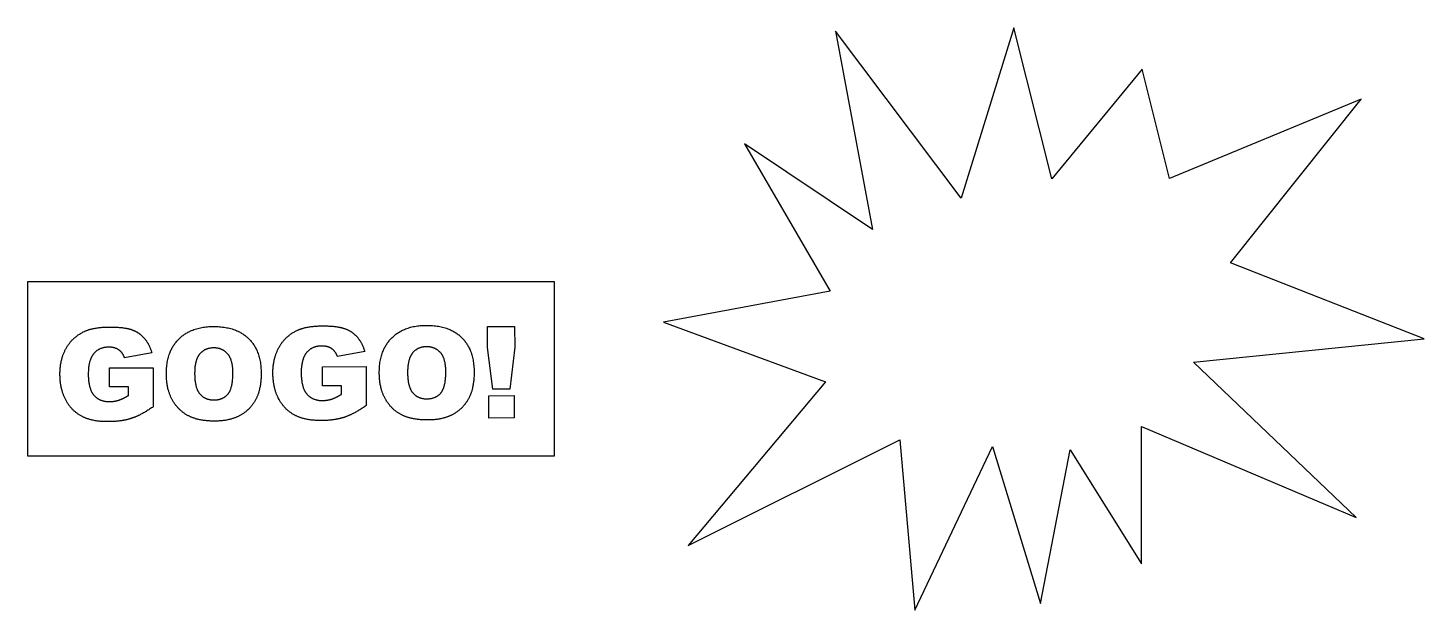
# Model space of a CAD drawing. Header units: millimetres. Extents: x -151 to 78, y -31 to 65.
import ezdxf

# ---------------------------------------------------------------- set-up
doc = ezdxf.new("R2010")
doc.units = ezdxf.units.MM
doc.layers.get('0').update_dxf_attribs({"linetype": 'CONTINUOUS'})

msp = doc.modelspace()

# ---------------------------------------------------------------- linework, layer by layer
for p, q in [((-75.75, 15.83, 0), (-71.29, 15.86, 0)), ((-75.73, 12.42, 0), (-75.75, 15.83, 0)), ((-71.29, 15.86, 0), (-71.28, 12.44, 0)), ((-130.78, 11.55, 0), (-135.25, 10.73, 0)), ((-95.87, 11.74, 0), (-100.34, 10.91, 0)), ((-74.85, 5.56, 0), (-75.73, 12.42, 0)), ((-71.28, 12.44, 0), (-72.1, 5.57, 0)), ((-102.81, 9.24, 0), (-95.65, 9.28, 0)), ((-102.8, 6.12, 0), (-102.81, 9.24, 0)), ((-95.65, 9.28, 0), (-95.62, 2.89, 0)), ((-137.73, 9.06, 0), (-130.56, 9.1, 0)), ((-137.71, 5.94, 0), (-137.73, 9.06, 0)), ((-130.56, 9.1, 0), (-130.53, 2.7, 0)), ((-134.61, 5.95, 0), (-137.71, 5.94, 0)), ((-134.6, 4.54, 0), (-134.61, 5.95, 0)), ((-99.7, 6.14, 0), (-102.8, 6.12, 0)), ((-99.69, 4.73, 0), (-99.7, 6.14, 0)), ((-72.1, 5.57, 0), (-74.85, 5.56, 0)), ((-75.53, 4.51, 0), (-71.38, 4.53, 0)), ((-75.51, 0.83, 0), (-75.53, 4.51, 0)), ((-71.38, 4.53, 0), (-71.36, 0.86, 0)), ((-71.36, 0.86, 0), (-75.51, 0.83, 0))]:
    msp.add_line(p, q)
for points in [[(-42.83, -20.06), (-8.13, -2.71), (-5.69, -30.63), (7.05, -3.8), (14.91, -29.55), (19.79, -4.34), (31.45, -23.04), (31.45, -0.55), (66.69, -15.45), (40, 10), (77.8, 13.83), (46.09, 26.3), (67.5, 53.13), (36.06, 40.12), (31.58, 58.03), (16.76, 40.03), (10.57, 64.79), (1.9, 36.87), (-18.71, 64.25), (-12.62, 31.75), (-33.62, 45.81), (-19.58, 21.65), (-46.9, 16.54), (-20.33, 6.78)], [(-151.08, 23.25), (-64.79, 23.25), (-64.79, -5.42), (-151.08, -5.42)]]:
    msp.add_lwpolyline(points, close=True)
for points in [[(-91.46, 13.96, 0), (-89.43, 16.02, 0), (-85.77, 16.04, 0)], [(-85.77, 16.04, 0), (-82.03, 16.06, 0), (-79.99, 14.06, 0)], [(-144.84, 12.24, 0), (-143.84, 14.06, 0), (-141.89, 15.01, 0)], [(-141.89, 15.01, 0), (-140.37, 15.75, 0), (-137.79, 15.76, 0)], [(-137.79, 15.76, 0), (-135.31, 15.77, 0), (-134.07, 15.33, 0)], [(-134.07, 15.33, 0), (-132.83, 14.89, 0), (-132.02, 13.94, 0)], [(-132.02, 13.94, 0), (-131.2, 13, 0), (-130.78, 11.55, 0)], [(-128.39, 8.04, 0), (-128.41, 11.72, 0), (-126.37, 13.77, 0)], [(-126.37, 13.77, 0), (-124.34, 15.83, 0), (-120.68, 15.85, 0)], [(-120.68, 15.85, 0), (-116.94, 15.87, 0), (-114.9, 13.87, 0)], [(-114.9, 13.87, 0), (-112.87, 11.87, 0), (-112.85, 8.25, 0)], [(-109.93, 12.42, 0), (-108.93, 14.25, 0), (-106.98, 15.2, 0)], [(-106.98, 15.2, 0), (-105.46, 15.93, 0), (-102.88, 15.95, 0)], [(-102.88, 15.95, 0), (-100.39, 15.96, 0), (-99.16, 15.51, 0)], [(-99.16, 15.51, 0), (-97.92, 15.07, 0), (-97.11, 14.13, 0)], [(-97.11, 14.13, 0), (-96.29, 13.19, 0), (-95.87, 11.74, 0)], [(-93.48, 8.23, 0), (-93.5, 11.9, 0), (-91.46, 13.96, 0)], [(-79.99, 14.06, 0), (-77.96, 12.06, 0), (-77.94, 8.43, 0)], [(-145.83, 7.96, 0), (-145.85, 10.42, 0), (-144.84, 12.24, 0)], [(-137.88, 12.46, 0), (-139.4, 12.46, 0), (-140.3, 11.39, 0)], [(-136.19, 12.02, 0), (-136.85, 12.47, 0), (-137.88, 12.46, 0)], [(-135.25, 10.73, 0), (-135.53, 11.58, 0), (-136.19, 12.02, 0)], [(-120.68, 12.34, 0), (-122.08, 12.33, 0), (-122.92, 11.34, 0)], [(-118.35, 11.38, 0), (-119.21, 12.35, 0), (-120.68, 12.34, 0)], [(-110.92, 8.15, 0), (-110.94, 10.6, 0), (-109.93, 12.42, 0)], [(-105.39, 11.58, 0), (-106.29, 10.51, 0), (-106.28, 8.22, 0)], [(-102.97, 12.65, 0), (-104.49, 12.64, 0), (-105.39, 11.58, 0)], [(-101.28, 12.21, 0), (-101.94, 12.66, 0), (-102.97, 12.65, 0)], [(-100.34, 10.91, 0), (-100.62, 11.76, 0), (-101.28, 12.21, 0)], [(-88.01, 11.52, 0), (-88.85, 10.53, 0), (-88.84, 8.23, 0)], [(-85.77, 12.53, 0), (-87.17, 12.52, 0), (-88.01, 11.52, 0)], [(-83.44, 11.56, 0), (-84.3, 12.53, 0), (-85.77, 12.53, 0)], [(-82.57, 8.47, 0), (-82.58, 10.59, 0), (-83.44, 11.56, 0)], [(-140.3, 11.39, 0), (-141.2, 10.33, 0), (-141.19, 8.04, 0)], [(-122.92, 11.34, 0), (-123.77, 10.34, 0), (-123.75, 8.05, 0)], [(-117.48, 8.29, 0), (-117.49, 10.4, 0), (-118.35, 11.38, 0)], [(-144.89, 3.83, 0), (-145.82, 5.63, 0), (-145.83, 7.96, 0)], [(-141.19, 8.04, 0), (-141.18, 5.6, 0), (-140.25, 4.56, 0)], [(-127.33, 3.67, 0), (-128.37, 5.41, 0), (-128.39, 8.04, 0)], [(-123.75, 8.05, 0), (-123.74, 5.78, 0), (-122.89, 4.79, 0)], [(-118.28, 4.79, 0), (-117.47, 5.77, 0), (-117.48, 8.29, 0)], [(-112.85, 8.25, 0), (-112.83, 5.62, 0), (-113.71, 3.93, 0)], [(-109.98, 4.02, 0), (-110.91, 5.81, 0), (-110.92, 8.15, 0)], [(-106.28, 8.22, 0), (-106.27, 5.79, 0), (-105.34, 4.75, 0)], [(-92.42, 3.86, 0), (-93.46, 5.6, 0), (-93.48, 8.23, 0)], [(-88.84, 8.23, 0), (-88.83, 5.96, 0), (-87.98, 4.97, 0)], [(-83.37, 4.98, 0), (-82.56, 5.95, 0), (-82.57, 8.47, 0)], [(-77.94, 8.43, 0), (-77.92, 5.8, 0), (-78.8, 4.12, 0)], [(-122.89, 4.79, 0), (-122.04, 3.8, 0), (-120.59, 3.81, 0)], [(-120.59, 3.81, 0), (-119.1, 3.82, 0), (-118.28, 4.79, 0)], [(-105.34, 4.75, 0), (-104.42, 3.71, 0), (-102.79, 3.72, 0)], [(-101.3, 3.95, 0), (-100.6, 4.18, 0), (-99.69, 4.73, 0)], [(-87.98, 4.97, 0), (-87.13, 3.99, 0), (-85.68, 3.99, 0)], [(-85.68, 3.99, 0), (-84.18, 4, 0), (-83.37, 4.98, 0)], [(-142.26, 1.13, 0), (-143.95, 2.04, 0), (-144.89, 3.83, 0)], [(-140.25, 4.56, 0), (-139.33, 3.52, 0), (-137.7, 3.53, 0)], [(-137.7, 3.53, 0), (-136.92, 3.54, 0), (-136.21, 3.77, 0)], [(-136.21, 3.77, 0), (-135.51, 3.99, 0), (-134.6, 4.54, 0)], [(-130.53, 2.7, 0), (-132.58, 1.29, 0), (-134.16, 0.77, 0)], [(-124.62, 1.13, 0), (-126.29, 1.93, 0), (-127.33, 3.67, 0)], [(-113.71, 3.93, 0), (-114.59, 2.24, 0), (-116.25, 1.3, 0)], [(-107.35, 1.32, 0), (-109.04, 2.22, 0), (-109.98, 4.02, 0)], [(-102.79, 3.72, 0), (-102.01, 3.72, 0), (-101.3, 3.95, 0)], [(-95.62, 2.89, 0), (-97.67, 1.47, 0), (-99.25, 0.96, 0)], [(-89.71, 1.31, 0), (-91.38, 2.11, 0), (-92.42, 3.86, 0)], [(-78.8, 4.12, 0), (-79.67, 2.43, 0), (-81.34, 1.48, 0)], [(-137.9, 0.25, 0), (-140.57, 0.23, 0), (-142.26, 1.13, 0)], [(-134.16, 0.77, 0), (-135.73, 0.26, 0), (-137.9, 0.25, 0)], [(-120.42, 0.34, 0), (-122.96, 0.33, 0), (-124.62, 1.13, 0)], [(-116.25, 1.3, 0), (-117.92, 0.35, 0), (-120.42, 0.34, 0)], [(-102.99, 0.43, 0), (-105.66, 0.42, 0), (-107.35, 1.32, 0)], [(-99.25, 0.96, 0), (-100.82, 0.44, 0), (-102.99, 0.43, 0)], [(-85.51, 0.53, 0), (-88.04, 0.51, 0), (-89.71, 1.31, 0)], [(-81.34, 1.48, 0), (-83.01, 0.54, 0), (-85.51, 0.53, 0)]]:
    msp.add_open_spline(points, degree=2)

doc.saveas('drawing.dxf')
